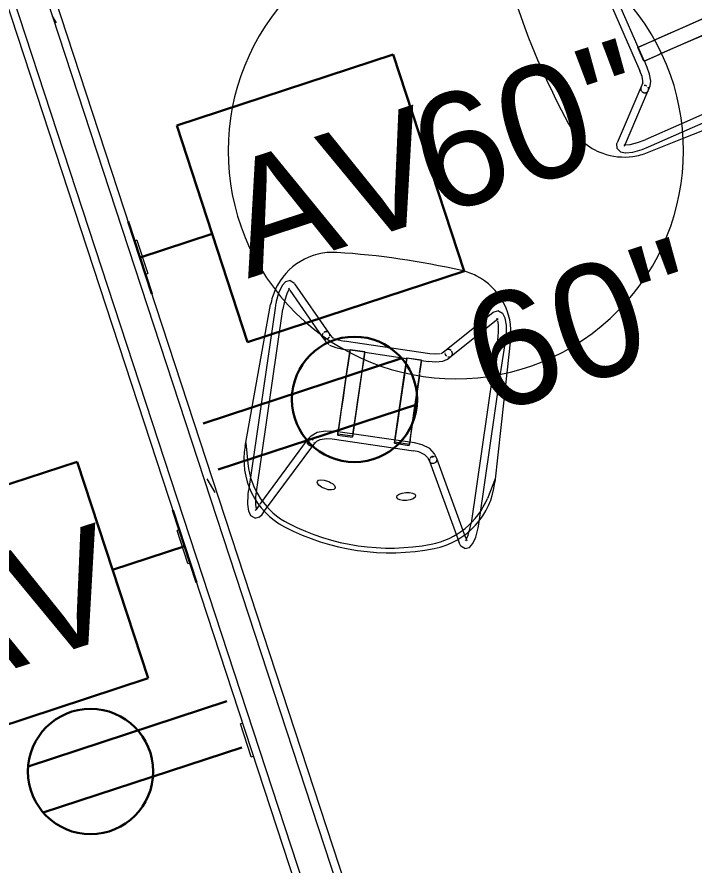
# Model space of a CAD drawing. Header units: inches. Extents: x 6664 to 8129, y 209 to 1287.
# Drawn here: x 7115 to 7168.5, y 1175.9 to 1242.9 of the extents above; entities that cross this region are included whole.
import ezdxf

# ---------------------------------------------------------------- set-up
doc = ezdxf.new("R2010")
doc.units = ezdxf.units.IN
doc.header["$MEASUREMENT"] = 0
for name, color, linetype, lineweight in [('A-ANNO-NOTE', 131, 'Continuous', 30), ('A-WALL', 113, 'Continuous', 13), ('A-WALL-PATT', 111, 'Continuous', 13), ('E-ELEC-FIXT', 91, 'Continuous', 9), ('I-FURN', 30, 'Continuous', 9), ('I-WALL', 2, 'Continuous', 9)]:
    doc.layers.add(name, color=color, linetype=linetype, lineweight=lineweight)
doc.styles.add('Swis721 Lt BT', font='swissl.ttf', dxfattribs={"height": 9})
pattern_1 = [(0, (0, 0), (30.72, 7.68), [1.267, -21.773, 1.267, -21.773, -122.88]), (0, (0, 0), (30.72, 7.68), [-46.08, 1.267, -44.813, 1.267, -21.773, -53.76]), (0, (0, 0), (30.72, 7.68), [-115.2, 1.267, -14.093, 1.267, -37.133]), (120, (11.52, 3.84), (-22.011075, 22.7643), [1.267, -21.773, 1.267, -21.773, -122.88]), (120, (11.52, 3.84), (-22.011075, 22.7643), [-46.08, 1.267, -44.813, 1.267, -21.773, -53.76]), (120, (11.52, 3.84), (-22.011075, 22.7643), [-115.2, 1.267, -14.093, 1.267, -37.133]), (240, (15.36, 19.2), (-8.708925, -30.4443), [1.267, -21.773, 1.267, -21.773, -122.88]), (240, (15.36, 19.2), (-8.708925, -30.4443), [-46.08, 1.267, -44.813, 1.267, -21.773, -53.76]), (240, (15.36, 19.2), (-8.708925, -30.4443), [-115.2, 1.267, -14.093, 1.267, -37.133])]

# ---------------------------------------------------------------- blocks, each defined once
blk = doc.blocks.new('PS - Power Device _Wall Base_ - Duplex _ 60-8519154-11th FLOOR POWER _ SIGNAL')
at = {"layer": 'E-ELEC-FIXT'}
for p, q in [((7420.517, 335.735), (7420.329, 335.735)), ((7420.517, 335.735), (7420.517, 332.985)), ((7420.329, 332.985), (7420.517, 332.985))]:
    blk.add_line(p, q, dxfattribs=at)
blk = doc.blocks.new('MEZ-Round_Top-Davis_Furniture-2 - 36x36x29-R-7001319-11th FLOOR POWER _ SIGNAL')
at = {"layer": 'I-FURN'}
for start, end in [(90, 270), (270, 90)]:
    blk.add_arc((0, 0), 18, start, end, dxfattribs=at)
blk = doc.blocks.new('HighTower_Eyes_Guest1 - HighTower_Eyes_Guest-V120-11th FLOOR POWER _ SIGNAL')
at = {"layer": 'I-FURN'}
for p, q in [((-8.471, 9.029), (-8.427, 8.964)), ((-8.427, 8.964), (-8.197, 8.536)), ((-8.327, 8.987), (-8.357, 8.936)), ((-8.302, 9.029), (-8.326, 8.989)), ((-7.715, 8.958), (-7.877, 9.259)), ((-7.279, 8.146), (-7.715, 8.958)), ((7.715, 8.958), (4.621, 3.199)), ((7.877, 9.259), (7.715, 8.958)), ((8.197, 8.536), (8.427, 8.964)), ((8.326, 8.989), (8.357, 8.938)), ((8.471, 9.029), (8.427, 8.964)), ((-8.175, 8.495), (-5.18, 2.919)), ((-4.629, 3.215), (-7.255, 8.103)), ((5.818, 4.107), (8.197, 8.536)), ((-9.199, 7.566), (-9.199, 7.229)), ((-8.574, 5.205), (-8.574, 7.566)), ((8.574, 7.566), (8.574, -3.887)), ((9.199, 7.229), (9.199, 7.566)), ((-9.199, 7.229), (-9.199, -7.02)), ((9.199, -4.117), (9.199, 7.185)), ((-9.968, 3.844), (-9.567, 5.453)), ((9.968, 3.844), (9.567, 5.453)), ((-8.574, -7.02), (-8.574, 5.203)), ((-9.978, 4.107), (-9.581, -7.252)), ((5.171, 2.904), (5.807, 4.087)), ((9.684, -4.295), (9.978, 4.107)), ((-5.162, 2.9), (-4.924, 2.564)), ((-4.414, 2.926), (-4.652, 3.262)), ((4.173, 2.748), (3.682, 2.601)), ((4.414, 2.926), (4.173, 2.748)), ((4.652, 3.262), (4.414, 2.926)), ((4.924, 2.564), (5.162, 2.9)), ((-4.924, 2.564), (-4.508, 2.217)), ((3.251, 2.567), (-3.251, 2.567)), ((-2.858, 2.223), (-1.677, 2.223)), ((-2.858, 2.103), (-2.858, 2.174)), ((-2.858, 2.174), (-2.858, 2.121)), ((-2.858, 2.121), (-1.677, 2.121)), ((-2.858, 2.037), (-2.858, 2.099)), ((-2.858, 2.099), (-2.858, 2.037)), ((-1.677, 2.161), (-1.677, 2.103)), ((-1.677, 2.037), (-1.677, 2.087)), ((-1.677, 2.087), (-1.677, 2.037)), ((1.677, 2.223), (2.858, 2.223)), ((1.677, 2.121), (1.677, 2.179)), ((1.677, 2.179), (1.677, 2.121)), ((1.677, 2.121), (2.858, 2.121)), ((1.677, 2.053), (1.677, 2.103)), ((1.677, 2.103), (1.677, 2.053)), ((2.858, 2.121), (2.858, 2.179)), ((2.858, 2.179), (2.858, 2.108)), ((2.858, 2.041), (2.858, 2.103)), ((2.858, 2.103), (2.858, 2.041)), ((3.682, 2.601), (3.251, 2.567)), ((-3.251, 1.942), (3.251, 1.942)), ((-2.858, 1.758), (-2.858, 1.958)), ((-2.858, 1.942), (-2.858, 1.802)), ((-2.858, 1.758), (-2.858, 0.384)), ((-2.858, 1.662), (-2.858, 1.758)), ((-2.858, 1.551), (-2.858, 1.662)), ((-2.858, 1.431), (-2.858, 1.551)), ((-2.858, -3.207), (-2.858, 1.431)), ((-1.677, 1.958), (-1.677, 1.758)), ((-1.677, 1.45), (-1.677, 1.954)), ((-1.677, 1.758), (-1.677, 1.551)), ((-1.677, 1.551), (-1.677, 1.431)), ((-1.677, 1.431), (-1.677, -3.207)), ((-1.677, 0.384), (-1.677, 1.431)), ((1.677, 1.962), (1.677, 1.45)), ((1.677, 1.758), (1.677, 1.958)), ((1.677, 1.551), (1.677, 1.758)), ((1.677, 1.431), (1.677, 1.551)), ((1.677, 1.431), (1.677, 0.384)), ((1.677, -3.197), (1.677, 1.431)), ((2.858, 1.958), (2.858, 1.758)), ((2.858, 1.45), (2.858, 1.956)), ((2.858, 1.758), (2.858, 1.431)), ((2.858, 1.431), (2.858, -3.127)), ((2.858, 0.384), (2.858, 1.431)), ((-2.858, 0.384), (-2.858, -0.754)), ((-1.677, -0.754), (-1.677, 0.384)), ((1.677, 0.384), (1.677, -0.754)), ((2.858, -0.754), (2.858, 0.384)), ((-2.858, -0.754), (-2.858, -1.82)), ((-1.677, -1.82), (-1.677, -0.754)), ((1.677, -0.754), (1.677, -1.82)), ((2.858, -1.82), (2.858, -0.754)), ((-2.858, -1.82), (-2.858, -3.073)), ((-1.677, -3.073), (-1.677, -1.82)), ((1.677, -1.82), (1.677, -3.073)), ((2.858, -3.073), (2.858, -1.82)), ((-2.858, -3.073), (-2.858, -4.233)), ((-2.858, -3.535), (-2.858, -3.207)), ((-1.677, -3.855), (-1.677, -3.073)), ((-1.677, -3.207), (-1.677, -3.535)), ((1.677, -3.073), (1.677, -3.197)), ((1.677, -3.245), (1.677, -4.557)), ((1.677, -3.535), (1.677, -3.245)), ((2.858, -3.127), (2.858, -3.073)), ((2.858, -3.127), (2.858, -3.207)), ((2.858, -3.207), (2.858, -3.127)), ((2.858, -3.23), (2.858, -3.535)), ((2.858, -4.582), (2.858, -3.23)), ((-2.858, -4.233), (-2.858, -3.535)), ((-1.677, -3.535), (-1.677, -3.855)), ((-1.677, -3.855), (-1.677, -4.602)), ((-1.677, -4.583), (-1.677, -3.855)), ((1.677, -4.557), (1.677, -3.535)), ((2.858, -3.535), (2.858, -4.582)), ((8.574, -3.887), (8.574, -7.02)), ((-3.836, -4.606), (-3.731, -4.599)), ((-3.697, -4.596), (-3.421, -4.578)), ((-2.858, -4.578), (-3.421, -4.578)), ((-2.858, -4.233), (-2.858, -4.583)), ((-2.858, -4.602), (-2.858, -4.233)), ((-2.858, -4.578), (-2.858, -4.589)), ((-2.858, -4.583), (-2.858, -4.578)), ((-2.858, -4.602), (-2.858, -4.583)), ((-2.858, -4.589), (-2.858, -4.614)), ((-1.677, -4.602), (-2.858, -4.602)), ((-2.858, -4.614), (-1.677, -4.614)), ((1.677, -4.578), (-1.677, -4.578)), ((-1.677, -4.589), (-1.677, -4.578)), ((-1.677, -4.578), (-1.677, -4.602)), ((-1.677, -4.614), (-1.677, -4.589)), ((1.677, -4.589), (1.677, -4.578)), ((1.677, -4.578), (1.677, -4.602)), ((1.677, -4.614), (1.677, -4.589)), ((1.677, -4.602), (2.858, -4.602)), ((2.858, -4.614), (1.677, -4.614)), ((3.421, -4.578), (2.858, -4.578)), ((2.858, -4.578), (2.858, -4.589)), ((2.858, -4.583), (2.858, -4.578)), ((2.858, -4.578), (2.858, -4.578)), ((2.858, -4.602), (2.858, -4.583)), ((2.858, -4.589), (2.858, -4.614)), ((9.199, -7.02), (9.199, -4.117)), ((9.67, -4.713), (9.684, -4.295)), ((-5.177, -5.295), (-8.377, -8.719)), ((-5.124, -5.238), (-5.165, -5.282)), ((-4.85, -4.951), (-5.128, -5.245)), ((-4.85, -4.951), (-4.565, -4.774)), ((-4.397, -5.381), (-4.279, -5.323)), ((-3.421, -5.203), (3.421, -5.203)), ((4.397, -5.381), (4.279, -5.323)), ((5.128, -5.245), (4.85, -4.951)), ((8.377, -8.719), (5.124, -5.239)), ((9.581, -7.252), (9.669, -4.726)), ((-7.92, -9.146), (-4.667, -5.665)), ((-4.673, -5.674), (-4.396, -5.38)), ((4.396, -5.38), (4.673, -5.674)), ((4.668, -5.666), (7.92, -9.146)), ((-8.547, -7.576), (-8.574, -7.02)), ((-9.074, -8.305), (-9.096, -8.146)), ((8.252, -8.719), (8.279, -8.678)), ((-8.383, -8.726), (-8.377, -8.719)), ((8.383, -8.726), (8.377, -8.719))]:
    blk.add_line(p, q, dxfattribs=at)
at = {"layer": 'I-FURN', "flags": 128}
for points in [[(-8.387, 9.629), (-8.728, 9.487), (-8.949, 9.15), (-9.106, 8.614), (-9.192, 7.871), (-9.199, 7.566)], [(-8.387, 9.629), (-8.046, 9.487), (-7.877, 9.259)], [(8.387, 9.629), (8.046, 9.487), (7.877, 9.259)], [(8.387, 9.629), (8.728, 9.487), (8.949, 9.15), (9.106, 8.614), (9.192, 7.871), (9.199, 7.566)], [(-8.381, 8.878), (-8.479, 8.562), (-8.525, 8.218)], [(8.381, 8.878), (8.479, 8.562), (8.525, 8.218)], [(-8.525, 8.218), (-8.561, 7.955), (-8.574, 7.566)], [(8.525, 8.218), (8.561, 7.955), (8.574, 7.566)], [(-4.414, 2.926), (-4.173, 2.748), (-3.682, 2.601), (-3.251, 2.567)], [(-4.508, 2.217), (-3.859, 1.998), (-3.251, 1.942)], [(4.924, 2.564), (4.508, 2.217), (3.859, 1.998), (3.251, 1.942)], [(-4.52, -4.746), (-3.984, -4.616), (-3.836, -4.606)], [(4.85, -4.951), (4.52, -4.746), (3.984, -4.616), (3.421, -4.578)], [(-4.237, -5.313), (-3.909, -5.236), (-3.421, -5.203)], [(4.237, -5.313), (3.909, -5.236), (3.421, -5.203)], [(-9.096, -8.146), (-9.18, -7.548), (-9.199, -7.02)], [(8.32, -8.615), (8.441, -8.267), (8.543, -7.661), (8.574, -7.02)], [(8.903, -8.845), (9.074, -8.305), (9.18, -7.548), (9.199, -7.02)], [(-8.32, -8.615), (-8.441, -8.267), (-8.543, -7.661), (-8.547, -7.576)], [(-8.315, -9.333), (-8.669, -9.188), (-8.903, -8.845), (-9.058, -8.354)], [(-8.315, -9.333), (-7.962, -9.188), (-7.92, -9.146)], [(8.314, -9.332), (7.962, -9.188), (7.92, -9.146)], [(8.315, -9.333), (8.669, -9.188), (8.898, -8.853)]]:
    blk.add_lwpolyline(points, dxfattribs=at)
at = {"layer": 'I-FURN'}
for centre, radius, start, end in [((0, -6.944), 17.943, 70.52754, 109.47246), ((0, -6.944), 17.943, 70.52754, 109.47246), ((0, -6.944), 17.568, 71.10821, 108.89179), ((-3.981, 4.316), 6, 109.47246, 182), ((-3.746, 4.001), 6, 108.89179, 166), ((3.746, 4.001), 6, 14, 71.10821), ((3.981, 4.316), 6, 358, 70.52754), ((-4.584, -7.077), 5, 182, 195.88605), ((4.584, -7.077), 5, 344.11395, 358), ((-4.584, -7.077), 5, 195.88605, 265.31633), ((4.584, -7.077), 5, 316.34184, 344.11395), ((4.584, -7.077), 5, 274.68367, 316.34184), ((0, 48.875), 61.139, 265.31633, 274.68367)]:
    blk.add_arc(centre, radius, start, end, dxfattribs=at)
for centre, major_axis in [((-3.194, 6.224), (0.731, 0.169)), ((3.194, 6.224), (-0.731, 0.169))]:
    blk.add_ellipse(centre, major_axis=major_axis, ratio=0.429347, dxfattribs=at)
for centre, major_axis, ratio, start_param, end_param in [((-4.904, 3.067), (0.275, 0.148), 0.846149, 1.790439, 3.141593), ((-4.907, 3.081), (0.255, 0.181), 0.826969, 2.348734, 2.610534), ((-4.907, 3.081), (0.255, 0.181), 0.826969, 2.610534, 2.872333), ((-4.904, 3.067), (0.275, 0.148), 0.846149, 3.141593, 3.546392), ((-4.907, 3.081), (0.255, 0.181), 0.826969, 3.134132, 3.328636), ((-4.904, 3.067), (0.275, 0.148), 0.846149, 1.528639, 1.790439), ((-4.907, 3.081), (0.255, 0.181), 0.826969, 3.670142, 3.899693), ((-4.904, 3.067), (0.275, 0.148), 0.846149, 0.834036, 1.005041), ((-4.907, 3.081), (0.255, 0.181), 0.826969, 4.507518, 4.704929), ((-4.904, 3.067), (0.275, 0.148), 0.846149, 4.670232, 4.932031), ((-4.904, 3.067), (0.275, 0.148), 0.846149, 0.550687, 0.743241), ((-4.904, 3.067), (0.275, 0.148), 0.846149, 0.245101, 0.481442), ((-4.904, 3.067), (0.275, 0.148), 0.846149, 5.193831, 5.348703), ((-4.904, 3.067), (0.275, 0.148), 0.846149, 0, 0.219642), ((-4.907, 3.081), (0.255, 0.181), 0.826969, 6.042005, 6.283185), ((-4.904, 3.067), (0.275, 0.148), 0.846149, 6.241028, 6.283185), ((-4.907, 3.081), (0.255, 0.181), 0.826969, 5.50754, 5.687096), ((4.896, 3.052), (-0.275, 0.148), 0.846149, 0.345403, 0.565756), ((4.896, 3.052), (-0.275, 0.148), 0.846149, 6.063543, 6.500328), ((4.896, 3.052), (-0.275, 0.148), 0.846149, 0.827555, 1.089355), ((4.907, 3.081), (-0.255, 0.181), 0.826969, 0.00746, 0.24118), ((4.907, 3.081), (-0.255, 0.181), 0.826969, 0, 0.00746), ((4.907, 3.081), (-0.255, 0.181), 0.826969, 1.144881, 1.316457), ((4.896, 3.052), (-0.275, 0.148), 0.846149, 5.801744, 5.998375), ((4.896, 3.052), (-0.275, 0.148), 0.846149, 1.354803, 1.853974), ((4.907, 3.081), (-0.255, 0.181), 0.826969, 1.606635, 1.840056), ((4.896, 3.052), (-0.275, 0.148), 0.846149, 5.016345, 5.278145), ((4.907, 3.081), (-0.255, 0.181), 0.826969, 1.940439, 2.101855), ((4.896, 3.052), (-0.275, 0.148), 0.846149, 4.754546, 5.016345), ((4.896, 3.052), (-0.275, 0.148), 0.846149, 2.218705, 2.398351), ((4.896, 3.052), (-0.275, 0.148), 0.846149, 3.969148, 4.754546), ((4.896, 3.052), (-0.275, 0.148), 0.846149, 2.707661, 3.18375), ((4.907, 3.081), (-0.255, 0.181), 0.826969, 2.887254, 3.141593), ((4.907, 3.081), (-0.255, 0.181), 0.826969, 3.141593, 3.149053), ((4.896, 3.052), (-0.275, 0.148), 0.846149, 3.707348, 3.969148), ((4.896, 3.052), (-0.275, 0.148), 0.846149, 3.18375, 3.445549), ((4.896, 3.052), (-0.275, 0.148), 0.846149, 3.445549, 3.707348), ((4.907, 3.081), (-0.255, 0.181), 0.826969, 3.479886, 3.672652), ((-4.9, -5.46), (-0.227, 0.214), 0.915808, 0.244358, 0.450885), ((-4.895, -5.452), (-0.228, 0.213), 0.916448, 0.202469, 0.444268), ((-4.9, -5.46), (-0.227, 0.214), 0.915808, 0.1765, 0.189085), ((-4.9, -5.46), (-0.227, 0.214), 0.915808, 0, 0.1765), ((-4.895, -5.452), (-0.228, 0.213), 0.916448, 0.009723, 0.194429), ((-4.9, -5.46), (-0.227, 0.214), 0.915808, 6.210471, 6.283185), ((-4.895, -5.452), (-0.228, 0.213), 0.916448, 0, 0.009723), ((-4.895, -5.452), (-0.228, 0.213), 0.916448, 6.085588, 6.283185), ((-4.9, -5.46), (-0.227, 0.214), 0.915808, 5.948672, 6.135181), ((-4.895, -5.452), (-0.228, 0.213), 0.916448, 5.56365, 5.74036), ((-4.895, -5.452), (-0.228, 0.213), 0.916448, 4.722112, 4.953354), ((-4.895, -5.452), (-0.228, 0.213), 0.916448, 4.511012, 4.722112), ((-4.895, -5.452), (-0.228, 0.213), 0.916448, 4.198513, 4.460312), ((-4.9, -5.46), (-0.227, 0.214), 0.915808, 4.146457, 4.377876), ((4.896, -5.452), (0.228, 0.213), 0.916448, 1.333117, 2.084672), ((4.9, -5.46), (0.227, 0.214), 0.915808, 1.708067, 1.90531), ((4.9, -5.46), (0.227, 0.214), 0.915808, 1.381711, 1.64351), ((4.896, -5.452), (0.228, 0.213), 0.916448, 0.777465, 0.963998), ((4.896, -5.452), (0.228, 0.213), 0.916448, 0.513876, 0.700969), ((4.9, -5.46), (0.227, 0.214), 0.915808, 0.433971, 0.596313), ((4.9, -5.46), (0.227, 0.214), 0.915808, 0.148004, 0.325533), ((4.896, -5.452), (0.228, 0.213), 0.916448, 0, 0.197494), ((4.9, -5.46), (0.227, 0.214), 0.915808, 0, 0.072714), ((4.896, -5.452), (0.228, 0.213), 0.916448, 6.273463, 6.283185), ((4.896, -5.452), (0.228, 0.213), 0.916448, 6.011663, 6.273463), ((4.9, -5.46), (0.227, 0.214), 0.915808, 6.0941, 6.283185), ((-4.9, -5.46), (-0.227, 0.214), 0.915808, 0.507583, 0.712684), ((-4.9, -5.46), (-0.227, 0.214), 0.915808, 0.784647, 0.974484), ((-4.895, -5.452), (-0.228, 0.213), 0.916448, 0.533321, 0.702853), ((-4.9, -5.46), (-0.227, 0.214), 0.915808, 1.578955, 1.986222), ((-4.895, -5.452), (-0.228, 0.213), 0.916448, 1.580519, 1.75543), ((-4.895, -5.452), (-0.228, 0.213), 0.916448, 1.842318, 1.99431), ((-4.9, -5.46), (-0.227, 0.214), 0.915808, 2.105874, 2.54528), ((-4.895, -5.452), (-0.228, 0.213), 0.916448, 2.104118, 2.283912), ((-4.895, -5.452), (-0.228, 0.213), 0.916448, 2.365917, 2.550664), ((-4.895, -5.452), (-0.228, 0.213), 0.916448, 2.889516, 3.413115), ((-4.9, -5.46), (-0.227, 0.214), 0.915808, 3.068879, 3.330678), ((-4.895, -5.452), (-0.228, 0.213), 0.916448, 3.44224, 3.65847), ((-4.9, -5.46), (-0.227, 0.214), 0.915808, 3.592477, 3.707574), ((-4.9, -5.46), (-0.227, 0.214), 0.915808, 3.707574, 3.854277), ((-4.895, -5.452), (-0.228, 0.213), 0.916448, 3.667887, 3.674914), ((-4.895, -5.452), (-0.228, 0.213), 0.916448, 3.715896, 3.900759), ((4.896, -5.452), (0.228, 0.213), 0.916448, 2.870071, 3.393669), ((4.9, -5.46), (0.227, 0.214), 0.915808, 2.952507, 3.214307), ((4.896, -5.452), (0.228, 0.213), 0.916448, 3.444857, 3.655469), ((4.9, -5.46), (0.227, 0.214), 0.915808, 3.476106, 3.64927), ((4.896, -5.452), (0.228, 0.213), 0.916448, 3.721868, 3.917268), ((4.9, -5.46), (0.227, 0.214), 0.915808, 3.737905, 3.91334), ((4.896, -5.452), (0.228, 0.213), 0.916448, 3.990302, 4.179068), ((4.9, -5.46), (0.227, 0.214), 0.915808, 4.261504, 4.703854), ((4.896, -5.452), (0.228, 0.213), 0.916448, 4.52041, 4.702666), ((4.896, -5.452), (0.228, 0.213), 0.916448, 4.784237, 4.964466), ((4.9, -5.46), (0.227, 0.214), 0.915808, 4.785103, 4.967793), ((4.896, -5.452), (0.228, 0.213), 0.916448, 5.047749, 5.226265), ((4.9, -5.46), (0.227, 0.214), 0.915808, 5.046902, 5.232443), ((4.896, -5.452), (0.228, 0.213), 0.916448, 5.304591, 5.488065), ((4.9, -5.46), (0.227, 0.214), 0.915808, 5.308702, 5.498326), ((4.896, -5.452), (0.228, 0.213), 0.916448, 5.567762, 5.749864), ((4.9, -5.46), (0.227, 0.214), 0.915808, 5.570501, 5.770366)]:
    blk.add_ellipse(centre, major_axis=major_axis, ratio=ratio, start_param=start_param, end_param=end_param, dxfattribs=at)
blk = doc.blocks.new('HighTower_Eyes_Guest1 - HighTower_Eyes_Guest-V121-11th FLOOR POWER _ SIGNAL')
at = {"layer": 'I-FURN'}
for p, q in [((-8.383, 8.726), (-8.377, 8.719)), ((-8.377, 8.719), (-8.279, 8.616)), ((-8.314, 9.332), (-7.962, 9.188)), ((-4.667, 5.665), (-7.92, 9.146)), ((7.92, 9.146), (4.668, 5.666)), ((5.124, 5.239), (8.377, 8.719)), ((8.252, 8.719), (8.279, 8.678)), ((8.383, 8.726), (8.377, 8.719)), ((-9.086, 8.221), (-9.18, 7.548)), ((-8.25, 8.584), (-5.485, 5.625)), ((-9.184, 7.429), (-9.199, 7.02)), ((-9.18, 7.548), (-9.183, 7.46)), ((-9.978, -4.107), (-9.581, 7.252)), ((-9.199, 7.02), (-9.199, -7.229)), ((-8.574, -7.566), (-8.574, 7.02)), ((8.574, 7.02), (8.574, 4.246)), ((9.199, 4.432), (9.199, 7.02)), ((9.581, 7.252), (9.675, 4.573)), ((-5.485, 5.625), (-5.124, 5.238)), ((-4.396, 5.38), (-4.673, 5.674)), ((-4.397, 5.381), (-4.279, 5.323)), ((4.397, 5.381), (4.279, 5.323)), ((4.673, 5.674), (4.396, 5.38)), ((-5.128, 5.245), (-4.85, 4.951)), ((-4.85, 4.951), (-4.565, 4.774)), ((-4.52, 4.746), (-3.984, 4.616)), ((3.421, 5.203), (-3.421, 5.203)), ((4.85, 4.951), (5.128, 5.245)), ((-3.984, 4.616), (-3.421, 4.578)), ((-3.421, 4.578), (-3.195, 4.578)), ((-3.195, 4.578), (-2.96, 4.578)), ((-2.948, 4.578), (-2.858, 4.578)), ((-1.677, 4.614), (-2.858, 4.614)), ((-2.858, 4.614), (-2.858, 4.589)), ((-2.858, 4.602), (-1.677, 4.602)), ((-2.858, 4.578), (-2.858, 4.602)), ((-2.858, 4.447), (-2.858, 4.602)), ((-2.858, 4.589), (-2.858, 4.578)), ((-2.858, 4.583), (-2.858, 4.447)), ((-2.858, 3.535), (-2.858, 4.447)), ((-2.858, 4.447), (-2.858, 3.535)), ((-1.677, 4.589), (-1.677, 4.614)), ((-1.677, 4.602), (-1.677, 4.583)), ((-1.677, 4.602), (-1.677, 4.064)), ((-1.677, 4.578), (-1.677, 4.589)), ((-1.677, 4.583), (-1.677, 4.578)), ((-1.677, 4.064), (-1.677, 4.583)), ((-1.677, 4.578), (1.677, 4.578)), ((-1.677, 3.073), (-1.677, 4.039)), ((-1.677, 4.039), (-1.677, 3.535)), ((1.677, 4.589), (1.677, 4.614)), ((1.677, 4.614), (2.858, 4.614)), ((1.677, 3.535), (1.677, 4.602)), ((1.677, 4.602), (1.677, 4.578)), ((2.858, 4.602), (1.677, 4.602)), ((1.677, 4.578), (1.677, 4.589)), ((1.677, 4.583), (1.677, 3.46)), ((2.858, 4.614), (2.858, 4.589)), ((2.858, 4.583), (2.858, 4.602)), ((2.858, 4.602), (2.858, 3.535)), ((2.858, 4.589), (2.858, 4.578)), ((2.858, 3.535), (2.858, 4.583)), ((2.858, 4.578), (2.858, 4.583)), ((2.858, 4.578), (3.421, 4.578)), ((2.858, 4.578), (2.858, 4.578)), ((8.574, 4.246), (8.574, -7.566)), ((9.199, -7.185), (9.199, 4.432)), ((9.675, 4.573), (9.978, -4.107)), ((-2.858, 3.207), (-2.858, 3.535)), ((-2.858, 3.508), (-2.858, 3.073)), ((-1.677, 3.535), (-1.677, 3.207)), ((1.677, 3.461), (1.677, 3.535)), ((1.677, 3.207), (1.677, 3.461)), ((1.677, 3.46), (1.677, 3.073)), ((2.858, 3.411), (2.858, 3.499)), ((2.858, 3.499), (2.858, 3.411)), ((2.858, 3.073), (2.858, 3.373)), ((2.858, 3.373), (2.858, 3.207)), ((-2.858, -1.431), (-2.858, 3.207)), ((-2.858, 3.073), (-2.858, 1.82)), ((-1.677, 3.207), (-1.677, -1.431)), ((-1.677, 1.82), (-1.677, 3.073)), ((1.677, -1.431), (1.677, 3.207)), ((1.677, 3.073), (1.677, 1.82)), ((2.858, 3.207), (2.858, -1.431)), ((2.858, 1.82), (2.858, 3.073)), ((-2.858, 1.82), (-2.858, 0.754)), ((-1.677, 0.754), (-1.677, 1.82)), ((1.677, 1.82), (1.677, 0.754)), ((2.858, 0.754), (2.858, 1.82)), ((-2.858, 0.754), (-2.858, -0.384)), ((-1.677, -0.384), (-1.677, 0.754)), ((1.677, 0.754), (1.677, -0.384)), ((2.858, -0.384), (2.858, 0.754)), ((-2.858, -0.384), (-2.858, -1.954)), ((-1.677, -1.954), (-1.677, -0.384)), ((1.677, -0.384), (1.677, -1.962)), ((2.858, -1.956), (2.858, -0.384)), ((3.251, -1.942), (-3.251, -1.942)), ((-2.858, -1.758), (-2.858, -1.431)), ((-2.858, -2.037), (-2.858, -1.758)), ((-2.858, -1.987), (-2.858, -2.034)), ((-1.677, -1.431), (-1.677, -1.662)), ((-1.677, -1.662), (-1.677, -1.758)), ((-1.677, -1.758), (-1.677, -2.037)), ((1.677, -1.758), (1.677, -1.431)), ((1.677, -2.037), (1.677, -1.758)), ((2.858, -1.431), (2.858, -1.662)), ((2.858, -1.662), (2.858, -1.758)), ((2.858, -1.758), (2.858, -1.958)), ((2.858, -1.987), (2.858, -2.041)), ((2.858, -2.037), (2.858, -1.99)), ((-4.924, -2.564), (-5.162, -2.9)), ((-3.251, -2.567), (3.251, -2.567)), ((-2.858, -2.037), (-2.858, -2.099)), ((-2.858, -2.099), (-2.858, -2.037)), ((-2.858, -2.174), (-2.858, -2.103)), ((-2.858, -2.121), (-2.858, -2.174)), ((-1.677, -2.121), (-2.858, -2.121)), ((-1.677, -2.223), (-2.858, -2.223)), ((-1.677, -2.037), (-1.677, -2.087)), ((-1.677, -2.087), (-1.677, -2.037)), ((-1.677, -2.103), (-1.677, -2.161)), ((1.677, -2.053), (1.677, -2.103)), ((1.677, -2.103), (1.677, -2.053)), ((1.677, -2.121), (1.677, -2.179)), ((1.677, -2.179), (1.677, -2.121)), ((2.858, -2.121), (1.677, -2.121)), ((2.858, -2.223), (1.677, -2.223)), ((2.858, -2.041), (2.858, -2.103)), ((2.858, -2.103), (2.858, -2.041)), ((2.858, -2.108), (2.858, -2.179)), ((2.858, -2.179), (2.858, -2.121)), ((5.162, -2.9), (4.924, -2.564)), ((-5.18, -2.919), (-8.175, -8.495)), ((-7.715, -8.958), (-4.629, -3.215)), ((-4.652, -3.262), (-4.414, -2.926)), ((-4.414, -2.926), (-4.173, -2.748)), ((4.414, -2.926), (4.652, -3.262)), ((4.621, -3.199), (7.715, -8.958)), ((8.197, -8.536), (5.171, -2.904)), ((-9.968, -3.844), (-9.567, -5.453)), ((9.968, -3.844), (9.567, -5.453)), ((-9.199, -7.229), (-9.199, -7.566)), ((9.199, -7.566), (9.199, -7.229)), ((-8.561, -7.955), (-8.574, -7.566)), ((-8.525, -8.218), (-8.561, -7.955)), ((8.525, -8.218), (8.561, -7.955)), ((8.561, -7.955), (8.574, -7.566)), ((-8.197, -8.536), (-8.427, -8.964)), ((8.427, -8.964), (8.197, -8.536)), ((-8.471, -9.029), (-8.427, -8.964)), ((-8.327, -8.987), (-8.357, -8.936)), ((-7.877, -9.259), (-7.715, -8.958)), ((7.715, -8.958), (7.877, -9.259)), ((8.326, -8.989), (8.357, -8.938)), ((8.471, -9.029), (8.427, -8.964))]:
    blk.add_line(p, q, dxfattribs=at)
at = {"layer": 'I-FURN', "flags": 128}
for points in [[(-8.903, 8.845), (-9.074, 8.305), (-9.086, 8.221)], [(-8.315, 9.333), (-8.669, 9.188), (-8.898, 8.853)], [(8.314, 9.332), (7.962, 9.188), (7.92, 9.146)], [(8.315, 9.333), (8.669, 9.188), (8.898, 8.853)], [(8.903, 8.845), (9.074, 8.305), (9.18, 7.548), (9.199, 7.02)], [(-8.32, 8.615), (-8.441, 8.267), (-8.528, 7.748)], [(8.343, 8.549), (8.441, 8.267), (8.543, 7.661), (8.574, 7.02)], [(-8.528, 7.748), (-8.543, 7.661), (-8.574, 7.02)], [(-4.237, 5.313), (-3.909, 5.236), (-3.421, 5.203)], [(4.237, 5.313), (3.909, 5.236), (3.421, 5.203)], [(4.85, 4.951), (4.52, 4.746), (3.984, 4.616), (3.421, 4.578)], [(-4.924, -2.564), (-4.508, -2.217), (-3.859, -1.998), (-3.251, -1.942)], [(4.924, -2.564), (4.508, -2.217), (3.859, -1.998), (3.251, -1.942)], [(-4.173, -2.748), (-3.682, -2.601), (-3.251, -2.567)], [(4.414, -2.926), (4.173, -2.748), (3.682, -2.601), (3.251, -2.567)], [(-8.387, -9.629), (-8.728, -9.487), (-8.949, -9.15), (-9.106, -8.614), (-9.192, -7.871), (-9.199, -7.566)], [(8.387, -9.629), (8.728, -9.487), (8.949, -9.15), (9.106, -8.614), (9.192, -7.871), (9.199, -7.566)], [(-8.381, -8.878), (-8.479, -8.562), (-8.525, -8.218)], [(8.381, -8.878), (8.479, -8.562), (8.525, -8.218)], [(-8.387, -9.629), (-8.046, -9.487), (-7.877, -9.259)], [(8.387, -9.629), (8.046, -9.487), (7.877, -9.259)]]:
    blk.add_lwpolyline(points, dxfattribs=at)
at = {"layer": 'I-FURN'}
for centre, radius, start, end in [((-4.584, 7.077), 5, 94.68367, 163.79069), ((0, -48.875), 61.139, 85.31633, 94.68367), ((4.584, 7.077), 5, 71.43027, 85.31633), ((4.584, 7.077), 5, 2, 71.43027), ((-4.584, 7.077), 5, 164.11395, 178), ((-3.981, -4.316), 6, 178, 250.52754), ((3.981, -4.316), 6, 289.47246, 2), ((-3.746, -4.001), 6, 194, 251.10821), ((3.746, -4.001), 6, 288.89179, 346), ((0, 6.944), 17.943, 250.52754, 289.47246), ((0, 6.944), 17.943, 250.52754, 289.47246), ((0, 6.944), 17.568, 251.10821, 288.89179)]:
    blk.add_arc(centre, radius, start, end, dxfattribs=at)
for centre, major_axis, ratio, start_param, end_param in [((-4.9, 5.46), (0.227, 0.214), 0.915808, 2.428908, 2.632778), ((-4.9, 5.46), (0.227, 0.214), 0.915808, 2.167109, 2.357146), ((-4.895, 5.452), (0.228, 0.213), 0.916448, 2.43874, 2.608271), ((-4.895, 5.452), (0.228, 0.213), 0.916448, 2.175608, 2.345062), ((-4.9, 5.46), (0.227, 0.214), 0.915808, 1.90531, 2.091125), ((-4.9, 5.46), (0.227, 0.214), 0.915808, 1.381711, 1.562638), ((-4.895, 5.452), (0.228, 0.213), 0.916448, 1.386162, 1.561074), ((-4.9, 5.46), (0.227, 0.214), 0.915808, 1.119912, 1.298687), ((-4.895, 5.452), (0.228, 0.213), 0.916448, 1.122377, 1.299274), ((-4.9, 5.46), (0.227, 0.214), 0.915808, 0.858112, 1.035719), ((-4.895, 5.452), (0.228, 0.213), 0.916448, 0.85768, 1.037475), ((-4.9, 5.46), (0.227, 0.214), 0.915808, 0.596313, 0.772256), ((-4.895, 5.452), (0.228, 0.213), 0.916448, 0.590929, 0.775676), ((-4.9, 5.46), (0.227, 0.214), 0.915808, 0.334513, 0.508251), ((-4.895, 5.452), (0.228, 0.213), 0.916448, 0.317986, 0.513876), ((-4.895, 5.452), (0.228, 0.213), 0.916448, 4.471424, 5.226265), ((-4.895, 5.452), (0.228, 0.213), 0.916448, 6.011663, 6.535262), ((-4.9, 5.46), (0.227, 0.214), 0.915808, 0, 0.072714), ((-4.9, 5.46), (0.227, 0.214), 0.915808, 4.785103, 5.258757), ((-4.9, 5.46), (0.227, 0.214), 0.915808, 6.0941, 6.283185), ((-4.895, 5.452), (0.228, 0.213), 0.916448, 5.766308, 5.982538), ((-4.895, 5.452), (0.228, 0.213), 0.916448, 5.524019, 5.708881), ((4.896, 5.452), (-0.228, 0.213), 0.916448, 0.837853, 0.983714), ((4.896, 5.452), (-0.228, 0.213), 0.916448, 1.05692, 1.808476), ((4.896, 5.452), (-0.228, 0.213), 0.916448, 6.031109, 6.554707), ((4.9, 5.46), (-0.227, 0.214), 0.915808, 6.210471, 6.472271), ((4.896, 5.452), (-0.228, 0.213), 0.916448, 5.769309, 5.979921), ((4.9, 5.46), (-0.227, 0.214), 0.915808, 5.775508, 5.948672), ((4.896, 5.452), (-0.228, 0.213), 0.916448, 5.50751, 5.70291), ((4.9, 5.46), (-0.227, 0.214), 0.915808, 5.511438, 5.686873), ((4.896, 5.452), (-0.228, 0.213), 0.916448, 5.24571, 5.434476), ((4.9, 5.46), (-0.227, 0.214), 0.915808, 4.901474, 5.425073), ((4.896, 5.452), (-0.228, 0.213), 0.916448, 4.983911, 5.168812), ((4.896, 5.452), (-0.228, 0.213), 0.916448, 4.460312, 4.640541), ((4.9, 5.46), (-0.227, 0.214), 0.915808, 4.456985, 4.639675), ((4.896, 5.452), (-0.228, 0.213), 0.916448, 4.198513, 4.377029), ((4.9, 5.46), (-0.227, 0.214), 0.915808, 4.192335, 4.377876), ((4.896, 5.452), (-0.228, 0.213), 0.916448, 3.936713, 4.113626), ((4.9, 5.46), (-0.227, 0.214), 0.915808, 3.92624, 4.116076), ((4.896, 5.452), (-0.228, 0.213), 0.916448, 3.674914, 3.850093), ((4.9, 5.46), (-0.227, 0.214), 0.915808, 3.653484, 3.854277), ((-4.9, 5.46), (0.227, 0.214), 0.915808, 2.690708, 2.898318), ((-4.895, 5.452), (0.228, 0.213), 0.916448, 2.870071, 3.13187), ((-4.9, 5.46), (0.227, 0.214), 0.915808, 2.952507, 3.214307), ((-4.895, 5.452), (0.228, 0.213), 0.916448, 3.13187, 3.141593), ((-4.895, 5.452), (0.228, 0.213), 0.916448, 3.684418, 3.861128), ((-4.895, 5.452), (0.228, 0.213), 0.916448, 3.917268, 4.104054), ((4.9, 5.46), (-0.227, 0.214), 0.915808, 1.236283, 1.433525), ((4.9, 5.46), (-0.227, 0.214), 0.915808, 1.498082, 1.759882), ((4.896, 5.452), (-0.228, 0.213), 0.916448, 2.177595, 2.364128), ((4.896, 5.452), (-0.228, 0.213), 0.916448, 2.440623, 2.627717), ((4.9, 5.46), (-0.227, 0.214), 0.915808, 2.54528, 2.707622), ((4.9, 5.46), (-0.227, 0.214), 0.915808, 2.816059, 2.993589), ((4.896, 5.452), (-0.228, 0.213), 0.916448, 2.944098, 3.141593), ((4.9, 5.46), (-0.227, 0.214), 0.915808, 3.068879, 3.141593), ((4.896, 5.452), (-0.228, 0.213), 0.916448, 3.141593, 3.151315), ((4.896, 5.452), (-0.228, 0.213), 0.916448, 3.151315, 3.413115), ((4.9, 5.46), (-0.227, 0.214), 0.915808, 3.141593, 3.330678), ((4.9, 5.46), (-0.227, 0.214), 0.915808, 3.385556, 3.592477), ((-4.904, -3.067), (-0.275, 0.148), 0.846149, 6.063543, 7.634339), ((-4.907, -3.081), (-0.255, 0.181), 0.826969, 0.26926, 0.531059), ((-4.907, -3.081), (-0.255, 0.181), 0.826969, 0.531059, 0.792858), ((-4.907, -3.081), (-0.255, 0.181), 0.826969, 0, 0.00746), ((-4.904, -3.067), (-0.275, 0.148), 0.846149, 1.351154, 2.136552), ((-4.907, -3.081), (-0.255, 0.181), 0.826969, 5.525085, 5.754636), ((-4.907, -3.081), (-0.255, 0.181), 0.826969, 5.082031, 5.243448), ((-4.904, -3.067), (-0.275, 0.148), 0.846149, 2.136552, 2.294271), ((-4.907, -3.081), (-0.255, 0.181), 0.826969, 4.719849, 4.91726), ((-4.904, -3.067), (-0.275, 0.148), 0.846149, 4.492747, 4.754546), ((-4.904, -3.067), (-0.275, 0.148), 0.846149, 2.398351, 2.575143), ((-4.904, -3.067), (-0.275, 0.148), 0.846149, 2.660151, 2.896492), ((-4.904, -3.067), (-0.275, 0.148), 0.846149, 2.92195, 3.18375), ((-4.907, -3.081), (-0.255, 0.181), 0.826969, 3.141593, 3.382773), ((-4.907, -3.081), (-0.255, 0.181), 0.826969, 3.737682, 3.917238), ((4.896, -3.052), (0.275, 0.148), 0.846149, 2.575837, 2.796189), ((4.896, -3.052), (0.275, 0.148), 0.846149, 2.92445, 3.361235), ((4.896, -3.052), (0.275, 0.148), 0.846149, 2.052238, 2.314038), ((4.907, -3.081), (0.255, 0.181), 0.826969, 2.900413, 3.134132), ((4.907, -3.081), (0.255, 0.181), 0.826969, 3.134132, 3.141593), ((4.896, -3.052), (0.275, 0.148), 0.846149, 1.790439, 2.052238), ((4.907, -3.081), (0.255, 0.181), 0.826969, 1.825135, 1.851728), ((4.896, -3.052), (0.275, 0.148), 0.846149, 3.623034, 3.770378), ((4.896, -3.052), (0.275, 0.148), 0.846149, 1.287619, 1.78679), ((4.896, -3.052), (0.275, 0.148), 0.846149, 3.770378, 3.884834), ((4.907, -3.081), (0.255, 0.181), 0.826969, 3.629367, 3.657731), ((4.907, -3.081), (0.255, 0.181), 0.826969, 1.301537, 1.534958), ((4.896, -3.052), (0.275, 0.148), 0.846149, 3.978748, 4.146633), ((4.907, -3.081), (0.255, 0.181), 0.826969, 1.039737, 1.201154), ((4.896, -3.052), (0.275, 0.148), 0.846149, 4.251883, 6.502828), ((4.896, -3.052), (0.275, 0.148), 0.846149, 0.743241, 0.922887), ((4.907, -3.081), (0.255, 0.181), 0.826969, 0, 0.254339), ((4.907, -3.081), (0.255, 0.181), 0.826969, 6.275725, 6.283185), ((4.907, -3.081), (0.255, 0.181), 0.826969, 5.490327, 5.654906), ((4.907, -3.081), (0.255, 0.181), 0.826969, 5.752126, 5.945705)]:
    blk.add_ellipse(centre, major_axis=major_axis, ratio=ratio, start_param=start_param, end_param=end_param, dxfattribs=at)
for centre, major_axis in [((-3.194, -6.224), (-0.731, 0.169)), ((3.194, -6.224), (0.731, 0.169))]:
    blk.add_ellipse(centre, major_axis=major_axis, ratio=0.429347, dxfattribs=at)
blk = doc.blocks.new('PS - Junction Box _Wall Base_1 - AV Box 2-V131-11th FLOOR POWER _ SIGNAL')
at = {"layer": 'E-ELEC-FIXT'}
for p, q in [((7124.459, 1225.274), (7124.281, 1225.216)), ((7124.459, 1225.274), (7125.316, 1222.661)), ((7125.138, 1222.603), (7125.316, 1222.661))]:
    blk.add_line(p, q, dxfattribs=at)

msp = doc.modelspace()

# ---------------------------------------------------------------- hatches: boundary and pattern name
at = {"layer": 'A-WALL-PATT', "lineweight": 9}
h = msp.add_hatch(dxfattribs=at)
h.set_pattern_fill('FP_1', color=256, style=0, pattern_type=2)
h.set_pattern_definition(pattern_1)
h.paths.add_polyline_path([(7152.259, 1137.898), (7152.585, 1138.11), (7152.848, 1138.11), (7107.637, 1275.969), (7107.095, 1275.615), (7152.19, 1138.11)], flags=0)
h = msp.add_hatch(dxfattribs=at)
h.set_pattern_fill('FP_1', color=256, style=0, pattern_type=2)
h.set_pattern_definition(pattern_1)
h.paths.add_polyline_path([(7149.548, 1136.137), (7150.09, 1136.489), (7104.928, 1274.199), (7104.386, 1273.845), (7149.432, 1136.489)], flags=0)

# ---------------------------------------------------------------- linework, layer by layer
at = {"layer": 'A-ANNO-NOTE'}
for p, q in [((7144.71, 1239.94), (7127.606, 1234.331)), ((7150.319, 1222.836), (7144.71, 1239.94)), ((7127.606, 1234.331), (7133.215, 1217.227)), ((7125.644, 1221.058), (7123.775, 1226.76)), ((7124.71, 1223.909), (7130.411, 1225.779)), ((7133.215, 1217.227), (7150.319, 1222.836)), ((7129.695, 1210.804), (7145.399, 1215.954)), ((7129.695, 1210.804), (7145.399, 1215.954)), ((7130.889, 1207.162), (7146.593, 1212.312)), ((7119.736, 1207.788), (7102.632, 1202.179)), ((7125.345, 1190.684), (7119.736, 1207.788)), ((7127.307, 1203.956), (7129.176, 1198.255)), ((7128.241, 1201.106), (7122.54, 1199.236)), ((7108.241, 1185.075), (7125.345, 1190.684)), ((7131.568, 1188.866), (7115.865, 1183.716)), ((7132.762, 1185.224), (7117.059, 1180.074)), ((7132.762, 1185.224), (7117.059, 1180.074))]:
    msp.add_line(p, q, dxfattribs=at)
for centre in [(7141.659, 1212.71), (7120.798, 1183.317)]:
    msp.add_circle(centre, 4.95, dxfattribs=at)
at = {"layer": 'A-WALL'}
for p, q in [((7152.461, 1137.284), (7107.095, 1275.615)), ((7150.292, 1135.875), (7104.928, 1274.199))]:
    msp.add_line(p, q, dxfattribs=at)
at = {"layer": 'I-WALL', "lineweight": 13}
for p, q in [((7152.848, 1138.11), (7107.637, 1275.969)), ((7104.386, 1273.845), (7149.548, 1136.137))]:
    msp.add_line(p, q, dxfattribs=at)

# ---------------------------------------------------------------- block references
at = {"layer": 'E-ELEC-FIXT'}
msp.add_blockref('PS - Junction Box _Wall Base_1 - AV Box 2-V131-11th FLOOR POWER _ SIGNAL', (0, 0), dxfattribs=at)
for name, p, rotation in [('PS - Junction Box _Wall Base_1 - AV Box 2-V131-11th FLOOR POWER _ SIGNAL', (14252.951, 2425.015), 180), ('PS - Power Device _Wall Base_ - Duplex _ 60-8519154-11th FLOOR POWER _ SIGNAL', (14079.904, 3815.868), 198.1569164899184)]:
    msp.add_blockref(name, p, dxfattribs=dict(at, rotation=rotation))
at = {"layer": 'I-FURN'}
for name, p, rotation in [('MEZ-Round_Top-Davis_Furniture-2 - 36x36x29-R-7001319-11th FLOOR POWER _ SIGNAL', (7149.67, 1232.338), 126.7576158614643), ('HighTower_Eyes_Guest1 - HighTower_Eyes_Guest-V120-11th FLOOR POWER _ SIGNAL', (7167.613, 1243.899), 293.7576158614642), ('HighTower_Eyes_Guest1 - HighTower_Eyes_Guest-V121-11th FLOOR POWER _ SIGNAL', (7143.476, 1211.66), 351.7576158614637)]:
    msp.add_blockref(name, p, dxfattribs=dict(at, rotation=rotation))

# ---------------------------------------------------------------- texts
at = {"layer": 'A-ANNO-NOTE', "lineweight": 9, "char_height": 9, "attachment_point": 1, "rotation": 18.15692, "style": 'Swis721 Lt BT'}
for s, insert, width in [('60"', (7145.26, 1235.66), 20.604), ('AV', (7130.422, 1230.794), 18.18), ('60"', (7149.479, 1219.963), 20.604), ('AV', (7105.287, 1197.795), 18.18)]:
    msp.add_mtext(s, dxfattribs=dict(at, insert=insert, width=width))

doc.saveas('drawing.dxf')
